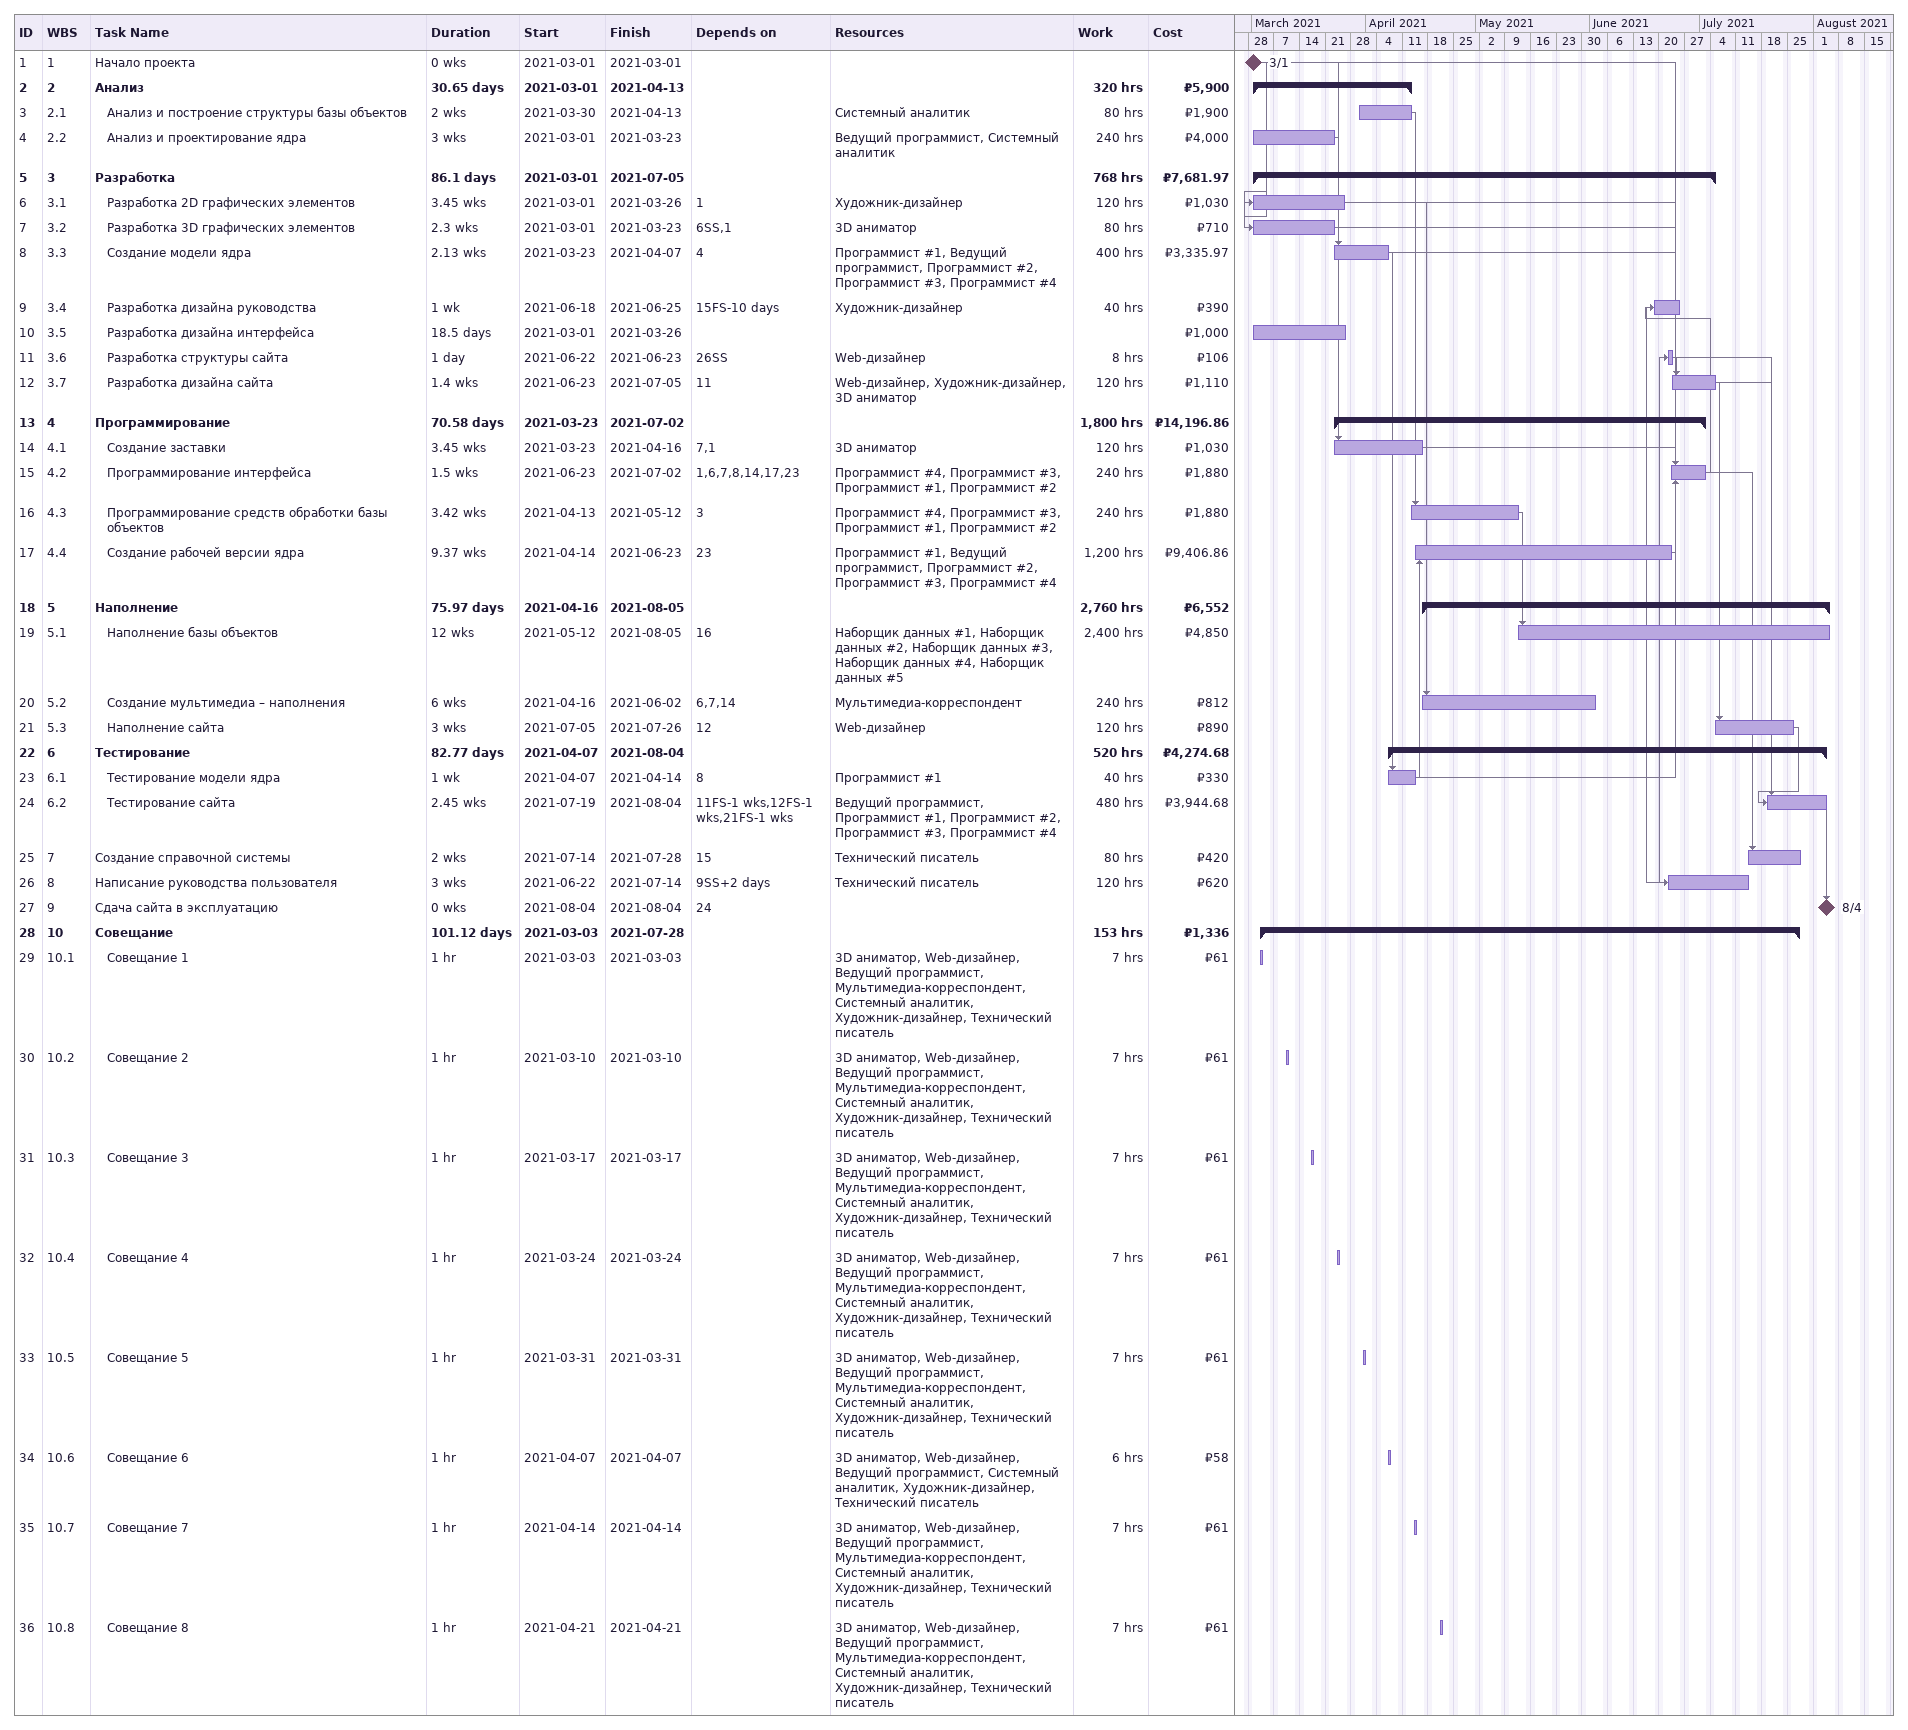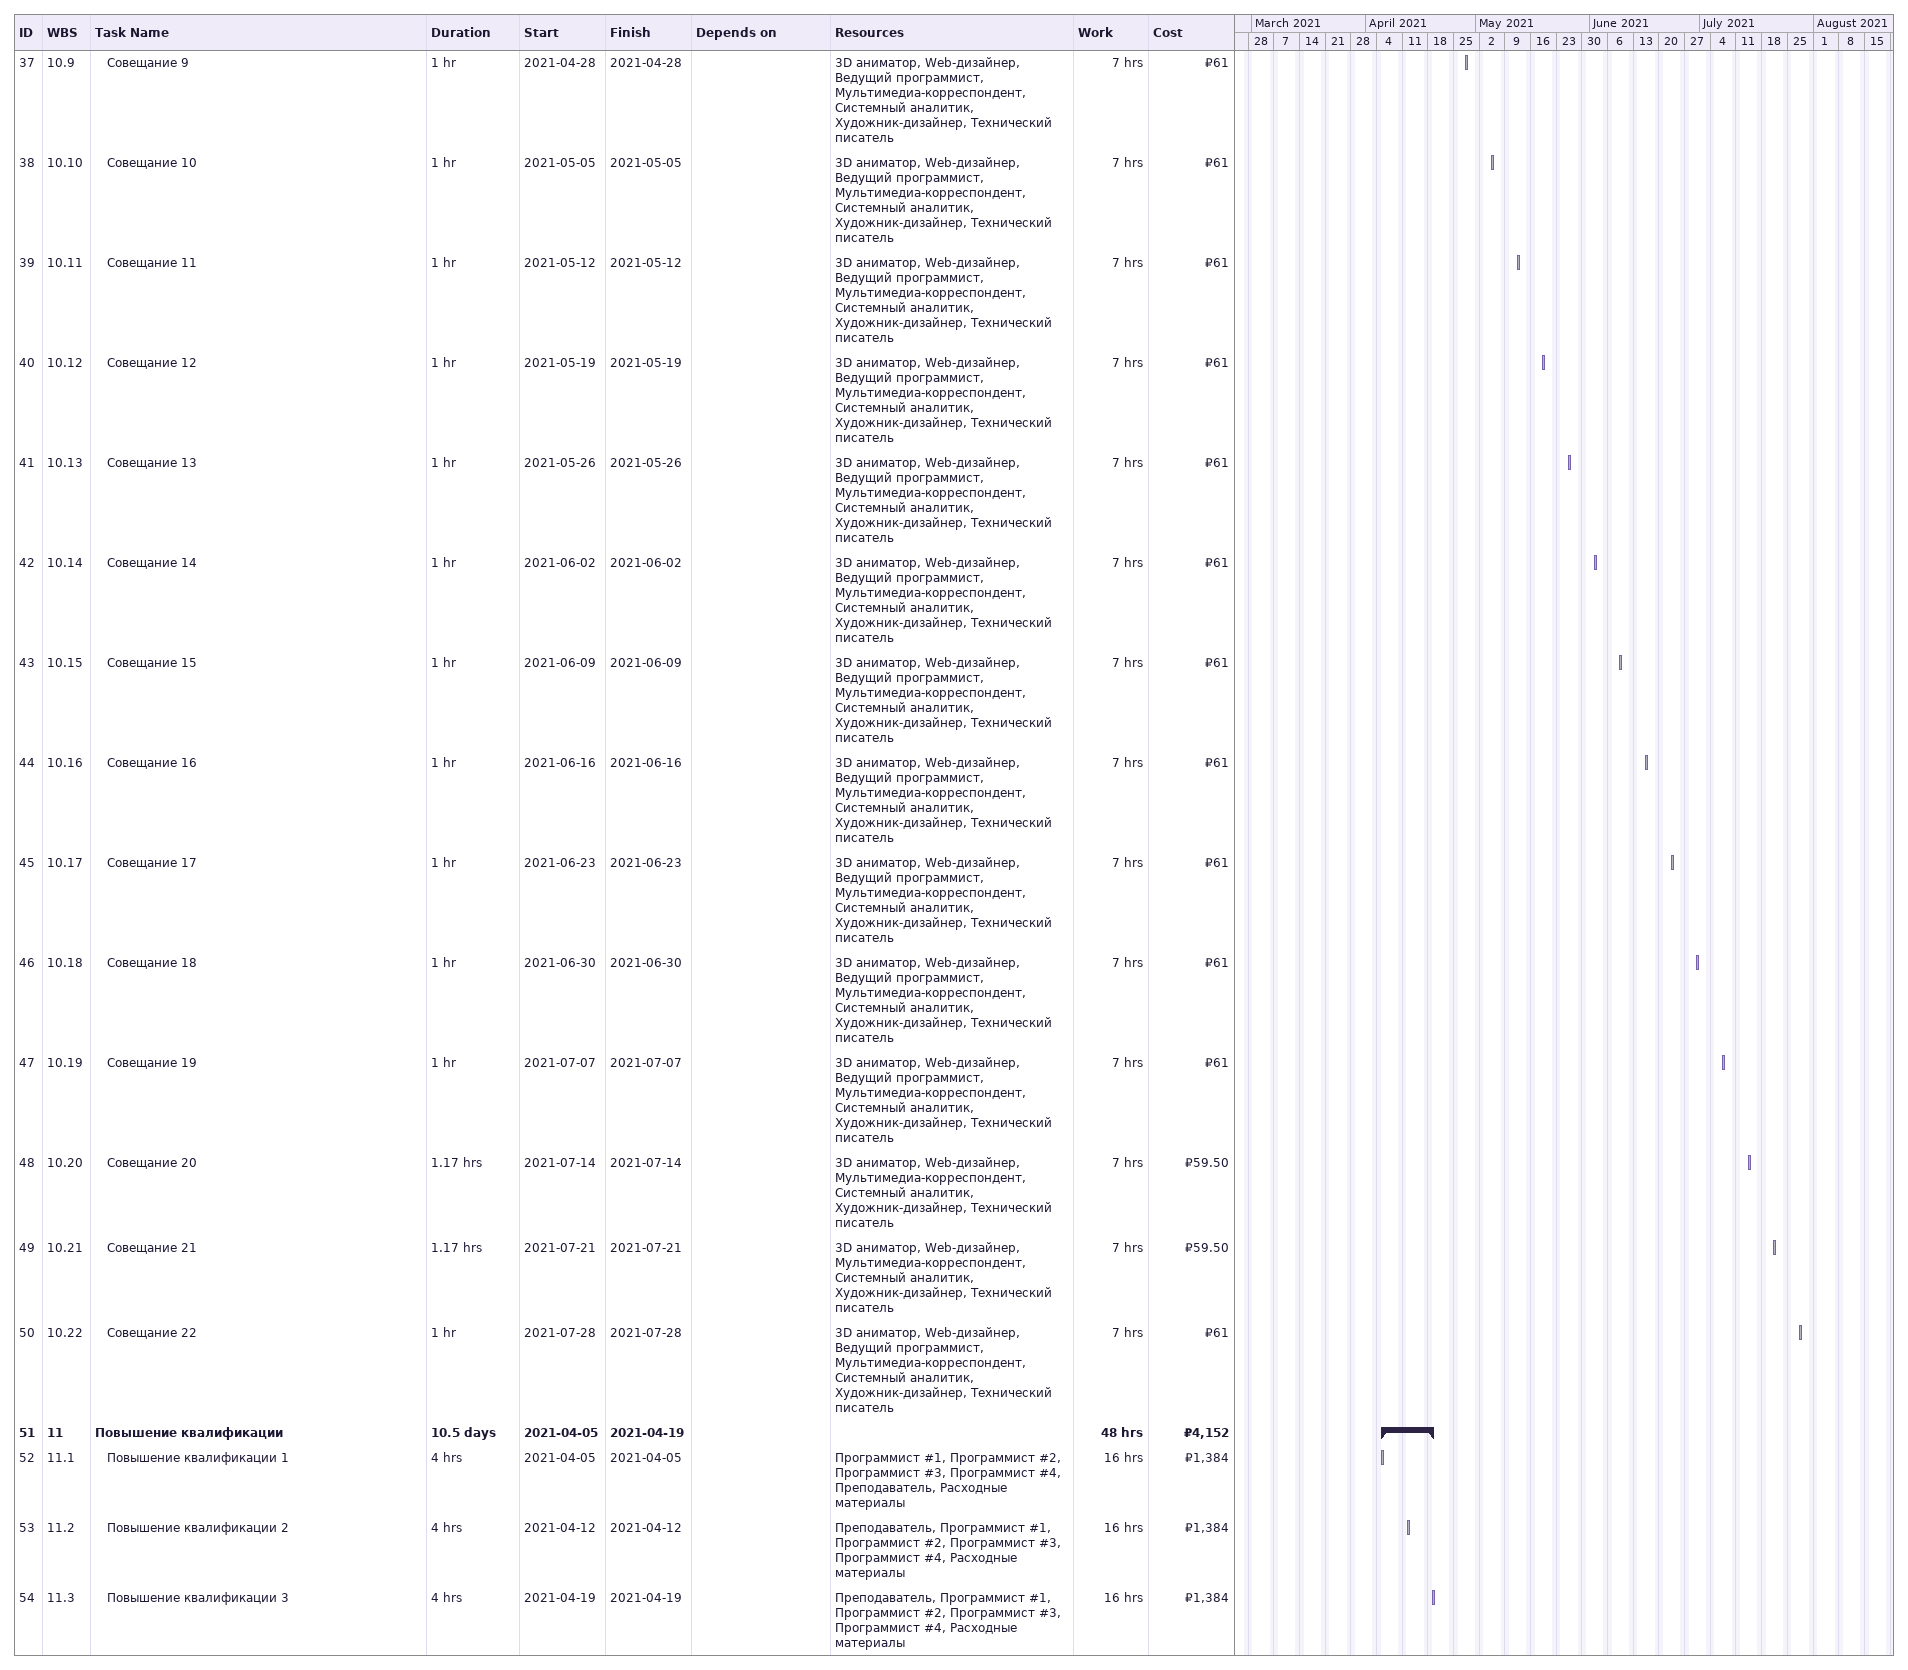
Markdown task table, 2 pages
| ID | WBS | Task | Duration | Start | Finish | Predecessors | Resources | Work (h) | Cost (₽) |
|---|---|---|---|---|---|---|---|---|---|
| 1 | 1 | Начало проекта | 0w | 2021-03-01 | 2021-03-01 |  |  |  |  |
| 2 | 2 | **Анализ** | 30.65d | 2021-03-01 | 2021-04-13 |  |  | 320 | 5900 |
| 3 | 2.1 | Анализ и построение структуры базы объектов | 2w | 2021-03-30 | 2021-04-13 |  | Системный аналитик | 80 | 1900 |
| 4 | 2.2 | Анализ и проектирование ядра | 3w | 2021-03-01 | 2021-03-23 |  | Ведущий программист, Системный аналитик | 240 | 4000 |
| 5 | 3 | **Разработка** | 86.1d | 2021-03-01 | 2021-07-05 |  |  | 768 | 7681.97 |
| 6 | 3.1 | Разработка 2D графических элементов | 3.45w | 2021-03-01 | 2021-03-26 | 1 | Художник-дизайнер | 120 | 1030 |
| 7 | 3.2 | Разработка 3D графических элементов | 2.3w | 2021-03-01 | 2021-03-23 | 6SS, 1 | 3D аниматор | 80 | 710 |
| 8 | 3.3 | Создание модели ядра | 2.13w | 2021-03-23 | 2021-04-07 | 4 | Программист #1, Ведущий программист, Программист #2, Программист #3, Программист #4 | 400 | 3335.97 |
| 9 | 3.4 | Разработка дизайна руководства | 1w | 2021-06-18 | 2021-06-25 | 15FS-10d | Художник-дизайнер | 40 | 390 |
| 10 | 3.5 | Разработка дизайна интерфейса | 18.5d | 2021-03-01 | 2021-03-26 |  |  |  | 1000 |
| 11 | 3.6 | Разработка структуры сайта | 1d | 2021-06-22 | 2021-06-23 | 26SS | Web-дизайнер | 8 | 106 |
| 12 | 3.7 | Разработка дизайна сайта | 1.4w | 2021-06-23 | 2021-07-05 | 11 | Web-дизайнер, Художник-дизайнер, 3D аниматор | 120 | 1110 |
| 13 | 4 | **Программирование** | 70.58d | 2021-03-23 | 2021-07-02 |  |  | 1800 | 14196.86 |
| 14 | 4.1 | Создание заставки | 3.45w | 2021-03-23 | 2021-04-16 | 7, 1 | 3D аниматор | 120 | 1030 |
| 15 | 4.2 | Программирование интерфейса | 1.5w | 2021-06-23 | 2021-07-02 | 1, 6, 7, 8, 14, 17, 23 | Программист #4, Программист #3, Программист #1, Программист #2 | 240 | 1880 |
| 16 | 4.3 | Программирование средств обработки базы объектов | 3.42w | 2021-04-13 | 2021-05-12 | 3 | Программист #4, Программист #3, Программист #1, Программист #2 | 240 | 1880 |
| 17 | 4.4 | Создание рабочей версии ядра | 9.37w | 2021-04-14 | 2021-06-23 | 23 | Программист #1, Ведущий программист, Программист #2, Программист #3, Программист #4 | 1200 | 9406.86 |
| 18 | 5 | **Наполнение** | 75.97d | 2021-04-16 | 2021-08-05 |  |  | 2760 | 6552 |
| 19 | 5.1 | Наполнение базы объектов | 12w | 2021-05-12 | 2021-08-05 | 16 | Наборщик данных #1, Наборщик данных #2, Наборщик данных #3, Наборщик данных #4, Наборщик данных #5 | 2400 | 4850 |
| 20 | 5.2 | Создание мультимедиа – наполнения | 6w | 2021-04-16 | 2021-06-02 | 6, 7, 14 | Мультимедиа-корреспондент | 240 | 812 |
| 21 | 5.3 | Наполнение сайта | 3w | 2021-07-05 | 2021-07-26 | 12 | Web-дизайнер | 120 | 890 |
| 22 | 6 | **Тестирование** | 82.77d | 2021-04-07 | 2021-08-04 |  |  | 520 | 4274.68 |
| 23 | 6.1 | Тестирование модели ядра | 1w | 2021-04-07 | 2021-04-14 | 8 | Программист #1 | 40 | 330 |
| 24 | 6.2 | Тестирование сайта | 2.45w | 2021-07-19 | 2021-08-04 | 11FS-1w, 12FS-1w, 21FS-1w | Ведущий программист, Программист #1, Программист #2, Программист #3, Программист #4 | 480 | 3944.68 |
| 25 | 7 | Создание справочной системы | 2w | 2021-07-14 | 2021-07-28 | 15 | Технический писатель | 80 | 420 |
| 26 | 8 | Написание руководства пользователя | 3w | 2021-06-22 | 2021-07-14 | 9SS+2d | Технический писатель | 120 | 620 |
| 27 | 9 | Сдача сайта в эксплуатацию | 0w | 2021-08-04 | 2021-08-04 | 24 |  |  |  |
| 28 | 10 | **Совещание** | 101.12d | 2021-03-03 | 2021-07-28 |  |  | 153 | 1336 |
| 29 | 10.1 | Совещание 1 | 1h | 2021-03-03 | 2021-03-03 |  | 3D аниматор, Web-дизайнер, Ведущий программист, Мультимедиа-корреспондент, Системный аналитик, Художник-дизайнер, Технический писатель | 7 | 61 |
| 30 | 10.2 | Совещание 2 | 1h | 2021-03-10 | 2021-03-10 |  | 3D аниматор, Web-дизайнер, Ведущий программист, Мультимедиа-корреспондент, Системный аналитик, Художник-дизайнер, Технический писатель | 7 | 61 |
| 31 | 10.3 | Совещание 3 | 1h | 2021-03-17 | 2021-03-17 |  | 3D аниматор, Web-дизайнер, Ведущий программист, Мультимедиа-корреспондент, Системный аналитик, Художник-дизайнер, Технический писатель | 7 | 61 |
| 32 | 10.4 | Совещание 4 | 1h | 2021-03-24 | 2021-03-24 |  | 3D аниматор, Web-дизайнер, Ведущий программист, Мультимедиа-корреспондент, Системный аналитик, Художник-дизайнер, Технический писатель | 7 | 61 |
| 33 | 10.5 | Совещание 5 | 1h | 2021-03-31 | 2021-03-31 |  | 3D аниматор, Web-дизайнер, Ведущий программист, Мультимедиа-корреспондент, Системный аналитик, Художник-дизайнер, Технический писатель | 7 | 61 |
| 34 | 10.6 | Совещание 6 | 1h | 2021-04-07 | 2021-04-07 |  | 3D аниматор, Web-дизайнер, Ведущий программист, Системный аналитик, Художник-дизайнер, Технический писатель | 6 | 58 |
| 35 | 10.7 | Совещание 7 | 1h | 2021-04-14 | 2021-04-14 |  | 3D аниматор, Web-дизайнер, Ведущий программист, Мультимедиа-корреспондент, Системный аналитик, Художник-дизайнер, Технический писатель | 7 | 61 |
| 36 | 10.8 | Совещание 8 | 1h | 2021-04-21 | 2021-04-21 |  | 3D аниматор, Web-дизайнер, Ведущий программист, Мультимедиа-корреспондент, Системный аналитик, Художник-дизайнер, Технический писатель | 7 | 61 |
| 37 | 10.9 | Совещание 9 | 1h | 2021-04-28 | 2021-04-28 |  | 3D аниматор, Web-дизайнер, Ведущий программист, Мультимедиа-корреспондент, Системный аналитик, Художник-дизайнер, Технический писатель | 7 | 61 |
| 38 | 10.10 | Совещание 10 | 1h | 2021-05-05 | 2021-05-05 |  | 3D аниматор, Web-дизайнер, Ведущий программист, Мультимедиа-корреспондент, Системный аналитик, Художник-дизайнер, Технический писатель | 7 | 61 |
| 39 | 10.11 | Совещание 11 | 1h | 2021-05-12 | 2021-05-12 |  | 3D аниматор, Web-дизайнер, Ведущий программист, Мультимедиа-корреспондент, Системный аналитик, Художник-дизайнер, Технический писатель | 7 | 61 |
| 40 | 10.12 | Совещание 12 | 1h | 2021-05-19 | 2021-05-19 |  | 3D аниматор, Web-дизайнер, Ведущий программист, Мультимедиа-корреспондент, Системный аналитик, Художник-дизайнер, Технический писатель | 7 | 61 |
| 41 | 10.13 | Совещание 13 | 1h | 2021-05-26 | 2021-05-26 |  | 3D аниматор, Web-дизайнер, Ведущий программист, Мультимедиа-корреспондент, Системный аналитик, Художник-дизайнер, Технический писатель | 7 | 61 |
| 42 | 10.14 | Совещание 14 | 1h | 2021-06-02 | 2021-06-02 |  | 3D аниматор, Web-дизайнер, Ведущий программист, Мультимедиа-корреспондент, Системный аналитик, Художник-дизайнер, Технический писатель | 7 | 61 |
| 43 | 10.15 | Совещание 15 | 1h | 2021-06-09 | 2021-06-09 |  | 3D аниматор, Web-дизайнер, Ведущий программист, Мультимедиа-корреспондент, Системный аналитик, Художник-дизайнер, Технический писатель | 7 | 61 |
| 44 | 10.16 | Совещание 16 | 1h | 2021-06-16 | 2021-06-16 |  | 3D аниматор, Web-дизайнер, Ведущий программист, Мультимедиа-корреспондент, Системный аналитик, Художник-дизайнер, Технический писатель | 7 | 61 |
| 45 | 10.17 | Совещание 17 | 1h | 2021-06-23 | 2021-06-23 |  | 3D аниматор, Web-дизайнер, Ведущий программист, Мультимедиа-корреспондент, Системный аналитик, Художник-дизайнер, Технический писатель | 7 | 61 |
| 46 | 10.18 | Совещание 18 | 1h | 2021-06-30 | 2021-06-30 |  | 3D аниматор, Web-дизайнер, Ведущий программист, Мультимедиа-корреспондент, Системный аналитик, Художник-дизайнер, Технический писатель | 7 | 61 |
| 47 | 10.19 | Совещание 19 | 1h | 2021-07-07 | 2021-07-07 |  | 3D аниматор, Web-дизайнер, Ведущий программист, Мультимедиа-корреспондент, Системный аналитик, Художник-дизайнер, Технический писатель | 7 | 61 |
| 48 | 10.20 | Совещание 20 | 1.17h | 2021-07-14 | 2021-07-14 |  | 3D аниматор, Web-дизайнер, Мультимедиа-корреспондент, Системный аналитик, Художник-дизайнер, Технический писатель | 7 | 59.50 |
| 49 | 10.21 | Совещание 21 | 1.17h | 2021-07-21 | 2021-07-21 |  | 3D аниматор, Web-дизайнер, Мультимедиа-корреспондент, Системный аналитик, Художник-дизайнер, Технический писатель | 7 | 59.50 |
| 50 | 10.22 | Совещание 22 | 1h | 2021-07-28 | 2021-07-28 |  | 3D аниматор, Web-дизайнер, Ведущий программист, Мультимедиа-корреспондент, Системный аналитик, Художник-дизайнер, Технический писатель | 7 | 61 |
| 51 | 11 | **Повышение квалификации** | 10.5d | 2021-04-05 | 2021-04-19 |  |  | 48 | 4152 |
| 52 | 11.1 | Повышение квалификации 1 | 4h | 2021-04-05 | 2021-04-05 |  | Программист #1, Программист #2, Программист #3, Программист #4, Преподаватель, Расходные материалы | 16 | 1384 |
| 53 | 11.2 | Повышение квалификации 2 | 4h | 2021-04-12 | 2021-04-12 |  | Преподаватель, Программист #1, Программист #2, Программист #3, Программист #4, Расходные материалы | 16 | 1384 |
| 54 | 11.3 | Повышение квалификации 3 | 4h | 2021-04-19 | 2021-04-19 |  | Преподаватель, Программист #1, Программист #2, Программист #3, Программист #4, Расходные материалы | 16 | 1384 |
